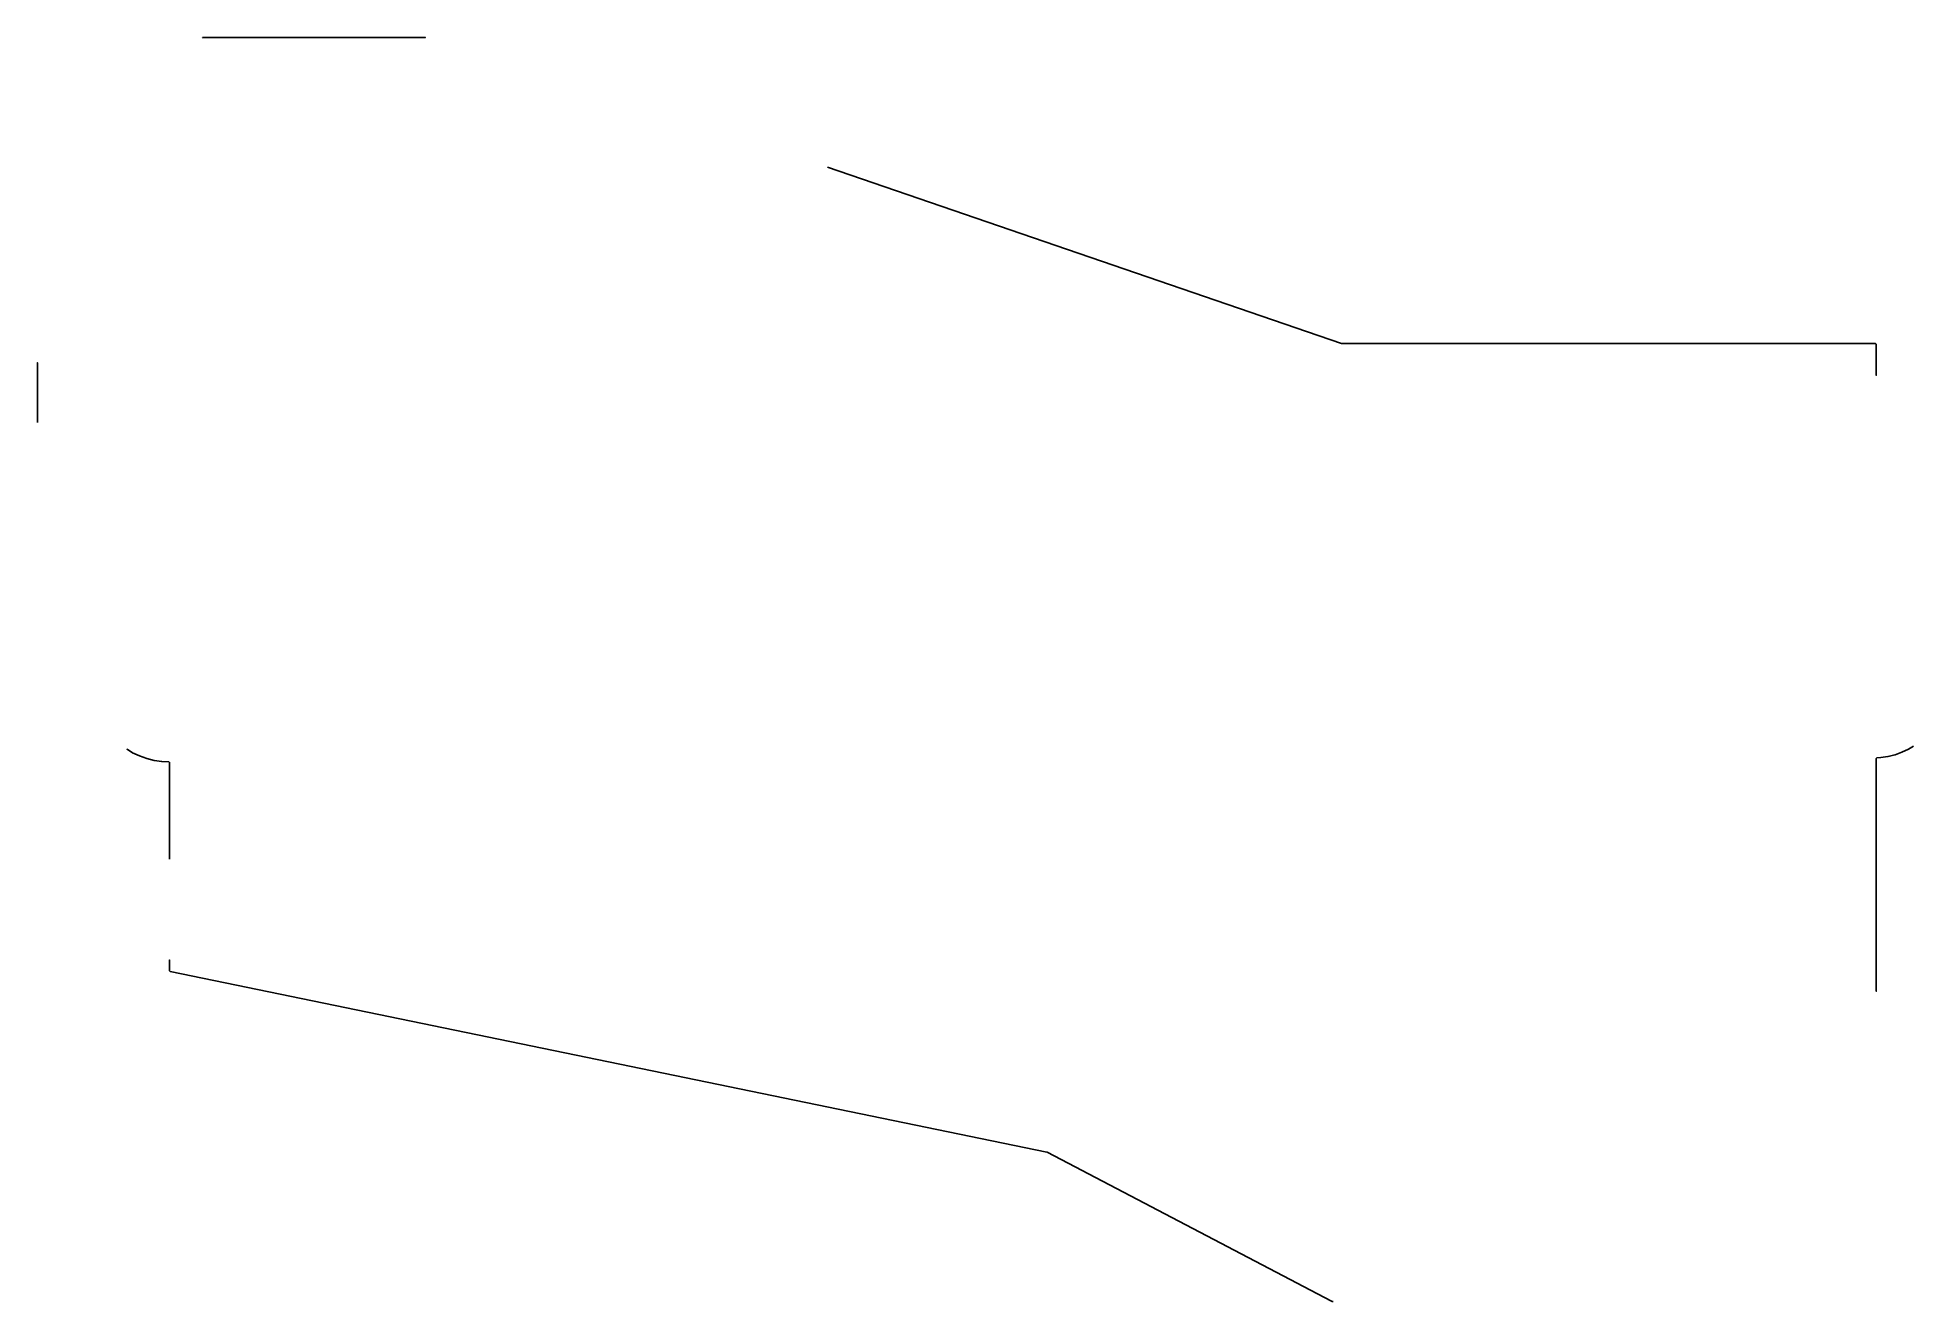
# Model space of a CAD drawing. Header units: millimetres. Extents: x -3.14 to -0.07, y -0.8 to 1.26.
import ezdxf

# ---------------------------------------------------------------- set-up
doc = ezdxf.new("R2010")
doc.units = ezdxf.units.MM
for name, color, linetype in [('000_rigid', 7, 'Continuous'), ('001_adhesive', 7, 'Continuous'), ('002_rigid', 7, 'Continuous'), ('003_adhesive', 7, 'Continuous'), ('004_flexible', 7, 'Continuous'), ('005_adhesive', 7, 'Continuous'), ('006_rigid', 7, 'Continuous'), ('007_adhesive', 7, 'Continuous'), ('008_rigid', 7, 'Continuous')]:
    doc.layers.add(name, color=color, linetype=linetype)

msp = doc.modelspace()

# ---------------------------------------------------------------- linework, layer by layer
at = {"layer": '000_rigid'}
for points in [[(-2.874, 1.2645), (-2.5091, 1.2645), (-2.5091, 1.2644), (-2.874, 1.2644)], [(-1.8512, 1.0527), (-1.0104, 0.7643), (-1.0101, 0.7642), (-0.1367, 0.7642), (-0.1367, 0.7642), (-0.1367, 0.7642), (-0.1353, 0.7628), (-0.1352, 0.7628), (-0.1352, 0.7628), (-0.1352, 0.712), (-0.1353, 0.712), (-0.1353, 0.7628), (-0.1367, 0.7642), (-1.0101, 0.7642), (-1.0104, 0.7643), (-1.8512, 1.0527)], [(-3.1438, 0.6349), (-3.1438, 0.7326), (-3.1438, 0.7326), (-3.1438, 0.6349)], [(-2.9278, -0.0795), (-2.9278, 0.0789), (-2.9287, 0.0799), (-2.9404, 0.0804), (-2.9404, 0.0804), (-2.9406, 0.0804), (-2.9406, 0.0804), (-2.9528, 0.0823), (-2.9528, 0.0823), (-2.953, 0.0823), (-2.953, 0.0823), (-2.965, 0.0853), (-2.965, 0.0853), (-2.9651, 0.0853), (-2.9651, 0.0853), (-2.9767, 0.0895), (-2.9767, 0.0895), (-2.9769, 0.0896), (-2.9769, 0.0896), (-2.9881, 0.0948), (-2.9881, 0.0948), (-2.9882, 0.0949), (-2.9882, 0.0949), (-2.9973, 0.1004), (-2.9973, 0.1004), (-2.9882, 0.0949), (-2.9881, 0.0949), (-2.9769, 0.0896), (-2.9767, 0.0895), (-2.9651, 0.0853), (-2.965, 0.0853), (-2.953, 0.0823), (-2.9528, 0.0823), (-2.9406, 0.0805), (-2.9404, 0.0804), (-2.9287, 0.0799), (-2.9278, 0.0789), (-2.9278, -0.0795)], [(-0.0744, 0.1055), (-0.0826, 0.1006), (-0.0826, 0.1006), (-0.0828, 0.1005), (-0.0828, 0.1005), (-0.0934, 0.0955), (-0.0934, 0.0955), (-0.0935, 0.0955), (-0.0935, 0.0955), (-0.1046, 0.0915), (-0.1046, 0.0915), (-0.1047, 0.0915), (-0.1047, 0.0915), (-0.1161, 0.0886), (-0.1161, 0.0886), (-0.1162, 0.0886), (-0.1162, 0.0886), (-0.1278, 0.0869), (-0.1278, 0.0869), (-0.128, 0.0868), (-0.128, 0.0868), (-0.1343, 0.0865), (-0.1352, 0.0855), (-0.1352, -0.2954), (-0.1353, -0.2954), (-0.1353, -0.1086), (-0.1353, 0.0855), (-0.1343, 0.0865), (-0.128, 0.0869), (-0.1278, 0.0869), (-0.1162, 0.0886), (-0.1161, 0.0886), (-0.1047, 0.0915), (-0.1046, 0.0915), (-0.0935, 0.0955), (-0.0934, 0.0955), (-0.0828, 0.1005), (-0.0827, 0.1006), (-0.0744, 0.1055)], [(-1.0238, -0.8026), (-1.0257, -0.8026), (-1.0257, -0.8026), (-1.0264, -0.8024), (-1.0264, -0.8024), (-1.4921, -0.5586), (-1.4924, -0.5585), (-2.9266, -0.2632), (-2.9266, -0.2632), (-2.9266, -0.2632), (-2.9278, -0.2618), (-2.9278, -0.2618), (-2.9278, -0.2618), (-2.9278, -0.244), (-2.9278, -0.244), (-2.9278, -0.2618), (-2.9266, -0.2632), (-1.4924, -0.5585), (-1.4921, -0.5586), (-1.0264, -0.8024), (-1.0257, -0.8026), (-1.0238, -0.8026)]]:
    msp.add_lwpolyline(points, close=True, dxfattribs=at)
at = {"layer": '001_adhesive'}
for points in [[(-2.874, 1.2645), (-2.5091, 1.2645), (-2.5091, 1.2644), (-2.874, 1.2644)], [(-1.8512, 1.0527), (-1.0104, 0.7643), (-1.0101, 0.7642), (-0.1367, 0.7642), (-0.1367, 0.7642), (-0.1367, 0.7642), (-0.1353, 0.7628), (-0.1352, 0.7628), (-0.1352, 0.7628), (-0.1352, 0.712), (-0.1353, 0.712), (-0.1353, 0.7628), (-0.1367, 0.7642), (-1.0101, 0.7642), (-1.0104, 0.7643), (-1.8512, 1.0527)], [(-3.1438, 0.6349), (-3.1438, 0.7326), (-3.1438, 0.7326), (-3.1438, 0.6349)], [(-2.9278, -0.0795), (-2.9278, 0.0789), (-2.9287, 0.0799), (-2.9404, 0.0804), (-2.9404, 0.0804), (-2.9406, 0.0804), (-2.9406, 0.0804), (-2.9528, 0.0823), (-2.9528, 0.0823), (-2.953, 0.0823), (-2.953, 0.0823), (-2.965, 0.0853), (-2.965, 0.0853), (-2.9651, 0.0853), (-2.9651, 0.0853), (-2.9767, 0.0895), (-2.9767, 0.0895), (-2.9769, 0.0896), (-2.9769, 0.0896), (-2.9881, 0.0948), (-2.9881, 0.0948), (-2.9882, 0.0949), (-2.9882, 0.0949), (-2.9973, 0.1004), (-2.9973, 0.1004), (-2.9882, 0.0949), (-2.9881, 0.0949), (-2.9769, 0.0896), (-2.9767, 0.0895), (-2.9651, 0.0853), (-2.965, 0.0853), (-2.953, 0.0823), (-2.9528, 0.0823), (-2.9406, 0.0805), (-2.9404, 0.0804), (-2.9287, 0.0799), (-2.9278, 0.0789), (-2.9278, -0.0795)], [(-0.0744, 0.1055), (-0.0826, 0.1006), (-0.0826, 0.1006), (-0.0828, 0.1005), (-0.0828, 0.1005), (-0.0934, 0.0955), (-0.0934, 0.0955), (-0.0935, 0.0955), (-0.0935, 0.0955), (-0.1046, 0.0915), (-0.1046, 0.0915), (-0.1047, 0.0915), (-0.1047, 0.0915), (-0.1161, 0.0886), (-0.1161, 0.0886), (-0.1162, 0.0886), (-0.1162, 0.0886), (-0.1278, 0.0869), (-0.1278, 0.0869), (-0.128, 0.0868), (-0.128, 0.0868), (-0.1343, 0.0865), (-0.1352, 0.0855), (-0.1352, -0.2954), (-0.1353, -0.2954), (-0.1353, -0.1086), (-0.1353, 0.0855), (-0.1343, 0.0865), (-0.128, 0.0869), (-0.1278, 0.0869), (-0.1162, 0.0886), (-0.1161, 0.0886), (-0.1047, 0.0915), (-0.1046, 0.0915), (-0.0935, 0.0955), (-0.0934, 0.0955), (-0.0828, 0.1005), (-0.0827, 0.1006), (-0.0744, 0.1055)], [(-1.0238, -0.8026), (-1.0257, -0.8026), (-1.0257, -0.8026), (-1.0264, -0.8024), (-1.0264, -0.8024), (-1.4921, -0.5586), (-1.4924, -0.5585), (-2.9266, -0.2632), (-2.9266, -0.2632), (-2.9266, -0.2632), (-2.9278, -0.2618), (-2.9278, -0.2618), (-2.9278, -0.2618), (-2.9278, -0.244), (-2.9278, -0.244), (-2.9278, -0.2618), (-2.9266, -0.2632), (-1.4924, -0.5585), (-1.4921, -0.5586), (-1.0264, -0.8024), (-1.0257, -0.8026), (-1.0238, -0.8026)]]:
    msp.add_lwpolyline(points, close=True, dxfattribs=at)
at = {"layer": '002_rigid'}
for points in [[(-2.874, 1.2645), (-2.5091, 1.2645), (-2.5091, 1.2644), (-2.874, 1.2644)], [(-1.8512, 1.0527), (-1.0104, 0.7643), (-1.0101, 0.7642), (-0.1367, 0.7642), (-0.1367, 0.7642), (-0.1367, 0.7642), (-0.1353, 0.7628), (-0.1352, 0.7628), (-0.1352, 0.7628), (-0.1352, 0.712), (-0.1353, 0.712), (-0.1353, 0.7628), (-0.1367, 0.7642), (-1.0101, 0.7642), (-1.0104, 0.7643), (-1.8512, 1.0527)], [(-3.1438, 0.6349), (-3.1438, 0.7326), (-3.1438, 0.7326), (-3.1438, 0.6349)], [(-2.9278, -0.0795), (-2.9278, 0.0789), (-2.9287, 0.0799), (-2.9404, 0.0804), (-2.9404, 0.0804), (-2.9406, 0.0804), (-2.9406, 0.0804), (-2.9528, 0.0823), (-2.9528, 0.0823), (-2.953, 0.0823), (-2.953, 0.0823), (-2.965, 0.0853), (-2.965, 0.0853), (-2.9651, 0.0853), (-2.9651, 0.0853), (-2.9767, 0.0895), (-2.9767, 0.0895), (-2.9769, 0.0896), (-2.9769, 0.0896), (-2.9881, 0.0948), (-2.9881, 0.0948), (-2.9882, 0.0949), (-2.9882, 0.0949), (-2.9973, 0.1004), (-2.9973, 0.1004), (-2.9882, 0.0949), (-2.9881, 0.0949), (-2.9769, 0.0896), (-2.9767, 0.0895), (-2.9651, 0.0853), (-2.965, 0.0853), (-2.953, 0.0823), (-2.9528, 0.0823), (-2.9406, 0.0805), (-2.9404, 0.0804), (-2.9287, 0.0799), (-2.9278, 0.0789), (-2.9278, -0.0795)], [(-0.0744, 0.1055), (-0.0826, 0.1006), (-0.0826, 0.1006), (-0.0828, 0.1005), (-0.0828, 0.1005), (-0.0934, 0.0955), (-0.0934, 0.0955), (-0.0935, 0.0955), (-0.0935, 0.0955), (-0.1046, 0.0915), (-0.1046, 0.0915), (-0.1047, 0.0915), (-0.1047, 0.0915), (-0.1161, 0.0886), (-0.1161, 0.0886), (-0.1162, 0.0886), (-0.1162, 0.0886), (-0.1278, 0.0869), (-0.1278, 0.0869), (-0.128, 0.0868), (-0.128, 0.0868), (-0.1343, 0.0865), (-0.1352, 0.0855), (-0.1352, -0.2954), (-0.1353, -0.2954), (-0.1353, -0.1086), (-0.1353, 0.0855), (-0.1343, 0.0865), (-0.128, 0.0869), (-0.1278, 0.0869), (-0.1162, 0.0886), (-0.1161, 0.0886), (-0.1047, 0.0915), (-0.1046, 0.0915), (-0.0935, 0.0955), (-0.0934, 0.0955), (-0.0828, 0.1005), (-0.0827, 0.1006), (-0.0744, 0.1055)], [(-1.0238, -0.8026), (-1.0257, -0.8026), (-1.0257, -0.8026), (-1.0264, -0.8024), (-1.0264, -0.8024), (-1.4921, -0.5586), (-1.4924, -0.5585), (-2.9266, -0.2632), (-2.9266, -0.2632), (-2.9266, -0.2632), (-2.9278, -0.2618), (-2.9278, -0.2618), (-2.9278, -0.2618), (-2.9278, -0.244), (-2.9278, -0.244), (-2.9278, -0.2618), (-2.9266, -0.2632), (-1.4924, -0.5585), (-1.4921, -0.5586), (-1.0264, -0.8024), (-1.0257, -0.8026), (-1.0238, -0.8026)]]:
    msp.add_lwpolyline(points, close=True, dxfattribs=at)
at = {"layer": '003_adhesive'}
for points in [[(-2.874, 1.2645), (-2.5091, 1.2645), (-2.5091, 1.2644), (-2.874, 1.2644)], [(-1.8512, 1.0527), (-1.0104, 0.7643), (-1.0101, 0.7642), (-0.1367, 0.7642), (-0.1367, 0.7642), (-0.1367, 0.7642), (-0.1353, 0.7628), (-0.1352, 0.7628), (-0.1352, 0.7628), (-0.1352, 0.712), (-0.1353, 0.712), (-0.1353, 0.7628), (-0.1367, 0.7642), (-1.0101, 0.7642), (-1.0104, 0.7643), (-1.8512, 1.0527)], [(-3.1438, 0.6349), (-3.1438, 0.7326), (-3.1438, 0.7326), (-3.1438, 0.6349)], [(-2.9278, -0.0795), (-2.9278, 0.0789), (-2.9287, 0.0799), (-2.9404, 0.0804), (-2.9404, 0.0804), (-2.9406, 0.0804), (-2.9406, 0.0804), (-2.9528, 0.0823), (-2.9528, 0.0823), (-2.953, 0.0823), (-2.953, 0.0823), (-2.965, 0.0853), (-2.965, 0.0853), (-2.9651, 0.0853), (-2.9651, 0.0853), (-2.9767, 0.0895), (-2.9767, 0.0895), (-2.9769, 0.0896), (-2.9769, 0.0896), (-2.9881, 0.0948), (-2.9881, 0.0948), (-2.9882, 0.0949), (-2.9882, 0.0949), (-2.9973, 0.1004), (-2.9973, 0.1004), (-2.9882, 0.0949), (-2.9881, 0.0949), (-2.9769, 0.0896), (-2.9767, 0.0895), (-2.9651, 0.0853), (-2.965, 0.0853), (-2.953, 0.0823), (-2.9528, 0.0823), (-2.9406, 0.0805), (-2.9404, 0.0804), (-2.9287, 0.0799), (-2.9278, 0.0789), (-2.9278, -0.0795)], [(-0.0744, 0.1055), (-0.0826, 0.1006), (-0.0826, 0.1006), (-0.0828, 0.1005), (-0.0828, 0.1005), (-0.0934, 0.0955), (-0.0934, 0.0955), (-0.0935, 0.0955), (-0.0935, 0.0955), (-0.1046, 0.0915), (-0.1046, 0.0915), (-0.1047, 0.0915), (-0.1047, 0.0915), (-0.1161, 0.0886), (-0.1161, 0.0886), (-0.1162, 0.0886), (-0.1162, 0.0886), (-0.1278, 0.0869), (-0.1278, 0.0869), (-0.128, 0.0868), (-0.128, 0.0868), (-0.1343, 0.0865), (-0.1352, 0.0855), (-0.1352, -0.2954), (-0.1353, -0.2954), (-0.1353, -0.1086), (-0.1353, 0.0855), (-0.1343, 0.0865), (-0.128, 0.0869), (-0.1278, 0.0869), (-0.1162, 0.0886), (-0.1161, 0.0886), (-0.1047, 0.0915), (-0.1046, 0.0915), (-0.0935, 0.0955), (-0.0934, 0.0955), (-0.0828, 0.1005), (-0.0827, 0.1006), (-0.0744, 0.1055)], [(-1.0238, -0.8026), (-1.0257, -0.8026), (-1.0257, -0.8026), (-1.0264, -0.8024), (-1.0264, -0.8024), (-1.4921, -0.5586), (-1.4924, -0.5585), (-2.9266, -0.2632), (-2.9266, -0.2632), (-2.9266, -0.2632), (-2.9278, -0.2618), (-2.9278, -0.2618), (-2.9278, -0.2618), (-2.9278, -0.244), (-2.9278, -0.244), (-2.9278, -0.2618), (-2.9266, -0.2632), (-1.4924, -0.5585), (-1.4921, -0.5586), (-1.0264, -0.8024), (-1.0257, -0.8026), (-1.0238, -0.8026)]]:
    msp.add_lwpolyline(points, close=True, dxfattribs=at)
at = {"layer": '004_flexible'}
for points in [[(-2.874, 1.2645), (-2.5091, 1.2645), (-2.5091, 1.2644), (-2.874, 1.2644)], [(-1.8512, 1.0527), (-1.0104, 0.7643), (-1.0101, 0.7642), (-0.1367, 0.7642), (-0.1367, 0.7642), (-0.1367, 0.7642), (-0.1353, 0.7628), (-0.1352, 0.7628), (-0.1352, 0.7628), (-0.1352, 0.712), (-0.1353, 0.712), (-0.1353, 0.7628), (-0.1367, 0.7642), (-1.0101, 0.7642), (-1.0104, 0.7643), (-1.8512, 1.0527)], [(-3.1438, 0.6349), (-3.1438, 0.7326), (-3.1438, 0.7326), (-3.1438, 0.6349)], [(-2.9278, -0.0795), (-2.9278, 0.0789), (-2.9287, 0.0799), (-2.9404, 0.0804), (-2.9404, 0.0804), (-2.9406, 0.0804), (-2.9406, 0.0804), (-2.9528, 0.0823), (-2.9528, 0.0823), (-2.953, 0.0823), (-2.953, 0.0823), (-2.965, 0.0853), (-2.965, 0.0853), (-2.9651, 0.0853), (-2.9651, 0.0853), (-2.9767, 0.0895), (-2.9767, 0.0895), (-2.9769, 0.0896), (-2.9769, 0.0896), (-2.9881, 0.0948), (-2.9881, 0.0948), (-2.9882, 0.0949), (-2.9882, 0.0949), (-2.9973, 0.1004), (-2.9973, 0.1004), (-2.9882, 0.0949), (-2.9881, 0.0949), (-2.9769, 0.0896), (-2.9767, 0.0895), (-2.9651, 0.0853), (-2.965, 0.0853), (-2.953, 0.0823), (-2.9528, 0.0823), (-2.9406, 0.0805), (-2.9404, 0.0804), (-2.9287, 0.0799), (-2.9278, 0.0789), (-2.9278, -0.0795)], [(-0.0744, 0.1055), (-0.0826, 0.1006), (-0.0826, 0.1006), (-0.0828, 0.1005), (-0.0828, 0.1005), (-0.0934, 0.0955), (-0.0934, 0.0955), (-0.0935, 0.0955), (-0.0935, 0.0955), (-0.1046, 0.0915), (-0.1046, 0.0915), (-0.1047, 0.0915), (-0.1047, 0.0915), (-0.1161, 0.0886), (-0.1161, 0.0886), (-0.1162, 0.0886), (-0.1162, 0.0886), (-0.1278, 0.0869), (-0.1278, 0.0869), (-0.128, 0.0868), (-0.128, 0.0868), (-0.1343, 0.0865), (-0.1352, 0.0855), (-0.1352, -0.2954), (-0.1353, -0.2954), (-0.1353, -0.1086), (-0.1353, 0.0855), (-0.1343, 0.0865), (-0.128, 0.0869), (-0.1278, 0.0869), (-0.1162, 0.0886), (-0.1161, 0.0886), (-0.1047, 0.0915), (-0.1046, 0.0915), (-0.0935, 0.0955), (-0.0934, 0.0955), (-0.0828, 0.1005), (-0.0827, 0.1006), (-0.0744, 0.1055)], [(-1.0238, -0.8026), (-1.0257, -0.8026), (-1.0257, -0.8026), (-1.0264, -0.8024), (-1.0264, -0.8024), (-1.4921, -0.5586), (-1.4924, -0.5585), (-2.9266, -0.2632), (-2.9266, -0.2632), (-2.9266, -0.2632), (-2.9278, -0.2618), (-2.9278, -0.2618), (-2.9278, -0.2618), (-2.9278, -0.244), (-2.9278, -0.244), (-2.9278, -0.2618), (-2.9266, -0.2632), (-1.4924, -0.5585), (-1.4921, -0.5586), (-1.0264, -0.8024), (-1.0257, -0.8026), (-1.0238, -0.8026)]]:
    msp.add_lwpolyline(points, close=True, dxfattribs=at)
at = {"layer": '005_adhesive'}
for points in [[(-2.874, 1.2645), (-2.5091, 1.2645), (-2.5091, 1.2644), (-2.874, 1.2644)], [(-1.8512, 1.0527), (-1.0104, 0.7643), (-1.0101, 0.7642), (-0.1367, 0.7642), (-0.1367, 0.7642), (-0.1367, 0.7642), (-0.1353, 0.7628), (-0.1352, 0.7628), (-0.1352, 0.7628), (-0.1352, 0.712), (-0.1353, 0.712), (-0.1353, 0.7628), (-0.1367, 0.7642), (-1.0101, 0.7642), (-1.0104, 0.7643), (-1.8512, 1.0527)], [(-3.1438, 0.6349), (-3.1438, 0.7326), (-3.1438, 0.7326), (-3.1438, 0.6349)], [(-2.9278, -0.0795), (-2.9278, 0.0789), (-2.9287, 0.0799), (-2.9404, 0.0804), (-2.9404, 0.0804), (-2.9406, 0.0804), (-2.9406, 0.0804), (-2.9528, 0.0823), (-2.9528, 0.0823), (-2.953, 0.0823), (-2.953, 0.0823), (-2.965, 0.0853), (-2.965, 0.0853), (-2.9651, 0.0853), (-2.9651, 0.0853), (-2.9767, 0.0895), (-2.9767, 0.0895), (-2.9769, 0.0896), (-2.9769, 0.0896), (-2.9881, 0.0948), (-2.9881, 0.0948), (-2.9882, 0.0949), (-2.9882, 0.0949), (-2.9973, 0.1004), (-2.9973, 0.1004), (-2.9882, 0.0949), (-2.9881, 0.0949), (-2.9769, 0.0896), (-2.9767, 0.0895), (-2.9651, 0.0853), (-2.965, 0.0853), (-2.953, 0.0823), (-2.9528, 0.0823), (-2.9406, 0.0805), (-2.9404, 0.0804), (-2.9287, 0.0799), (-2.9278, 0.0789), (-2.9278, -0.0795)], [(-0.0744, 0.1055), (-0.0826, 0.1006), (-0.0826, 0.1006), (-0.0828, 0.1005), (-0.0828, 0.1005), (-0.0934, 0.0955), (-0.0934, 0.0955), (-0.0935, 0.0955), (-0.0935, 0.0955), (-0.1046, 0.0915), (-0.1046, 0.0915), (-0.1047, 0.0915), (-0.1047, 0.0915), (-0.1161, 0.0886), (-0.1161, 0.0886), (-0.1162, 0.0886), (-0.1162, 0.0886), (-0.1278, 0.0869), (-0.1278, 0.0869), (-0.128, 0.0868), (-0.128, 0.0868), (-0.1343, 0.0865), (-0.1352, 0.0855), (-0.1352, -0.2954), (-0.1353, -0.2954), (-0.1353, -0.1086), (-0.1353, 0.0855), (-0.1343, 0.0865), (-0.128, 0.0869), (-0.1278, 0.0869), (-0.1162, 0.0886), (-0.1161, 0.0886), (-0.1047, 0.0915), (-0.1046, 0.0915), (-0.0935, 0.0955), (-0.0934, 0.0955), (-0.0828, 0.1005), (-0.0827, 0.1006), (-0.0744, 0.1055)], [(-1.0238, -0.8026), (-1.0257, -0.8026), (-1.0257, -0.8026), (-1.0264, -0.8024), (-1.0264, -0.8024), (-1.4921, -0.5586), (-1.4924, -0.5585), (-2.9266, -0.2632), (-2.9266, -0.2632), (-2.9266, -0.2632), (-2.9278, -0.2618), (-2.9278, -0.2618), (-2.9278, -0.2618), (-2.9278, -0.244), (-2.9278, -0.244), (-2.9278, -0.2618), (-2.9266, -0.2632), (-1.4924, -0.5585), (-1.4921, -0.5586), (-1.0264, -0.8024), (-1.0257, -0.8026), (-1.0238, -0.8026)]]:
    msp.add_lwpolyline(points, close=True, dxfattribs=at)
at = {"layer": '006_rigid'}
for points in [[(-2.874, 1.2645), (-2.5091, 1.2645), (-2.5091, 1.2644), (-2.874, 1.2644)], [(-1.8512, 1.0527), (-1.0104, 0.7643), (-1.0101, 0.7642), (-0.1367, 0.7642), (-0.1367, 0.7642), (-0.1367, 0.7642), (-0.1353, 0.7628), (-0.1352, 0.7628), (-0.1352, 0.7628), (-0.1352, 0.712), (-0.1353, 0.712), (-0.1353, 0.7628), (-0.1367, 0.7642), (-1.0101, 0.7642), (-1.0104, 0.7643), (-1.8512, 1.0527)], [(-3.1438, 0.6349), (-3.1438, 0.7326), (-3.1438, 0.7326), (-3.1438, 0.6349)], [(-2.9278, -0.0795), (-2.9278, 0.0789), (-2.9287, 0.0799), (-2.9404, 0.0804), (-2.9404, 0.0804), (-2.9406, 0.0804), (-2.9406, 0.0804), (-2.9528, 0.0823), (-2.9528, 0.0823), (-2.953, 0.0823), (-2.953, 0.0823), (-2.965, 0.0853), (-2.965, 0.0853), (-2.9651, 0.0853), (-2.9651, 0.0853), (-2.9767, 0.0895), (-2.9767, 0.0895), (-2.9769, 0.0896), (-2.9769, 0.0896), (-2.9881, 0.0948), (-2.9881, 0.0948), (-2.9882, 0.0949), (-2.9882, 0.0949), (-2.9973, 0.1004), (-2.9973, 0.1004), (-2.9882, 0.0949), (-2.9881, 0.0949), (-2.9769, 0.0896), (-2.9767, 0.0895), (-2.9651, 0.0853), (-2.965, 0.0853), (-2.953, 0.0823), (-2.9528, 0.0823), (-2.9406, 0.0805), (-2.9404, 0.0804), (-2.9287, 0.0799), (-2.9278, 0.0789), (-2.9278, -0.0795)], [(-0.0744, 0.1055), (-0.0826, 0.1006), (-0.0826, 0.1006), (-0.0828, 0.1005), (-0.0828, 0.1005), (-0.0934, 0.0955), (-0.0934, 0.0955), (-0.0935, 0.0955), (-0.0935, 0.0955), (-0.1046, 0.0915), (-0.1046, 0.0915), (-0.1047, 0.0915), (-0.1047, 0.0915), (-0.1161, 0.0886), (-0.1161, 0.0886), (-0.1162, 0.0886), (-0.1162, 0.0886), (-0.1278, 0.0869), (-0.1278, 0.0869), (-0.128, 0.0868), (-0.128, 0.0868), (-0.1343, 0.0865), (-0.1352, 0.0855), (-0.1352, -0.2954), (-0.1353, -0.2954), (-0.1353, -0.1086), (-0.1353, 0.0855), (-0.1343, 0.0865), (-0.128, 0.0869), (-0.1278, 0.0869), (-0.1162, 0.0886), (-0.1161, 0.0886), (-0.1047, 0.0915), (-0.1046, 0.0915), (-0.0935, 0.0955), (-0.0934, 0.0955), (-0.0828, 0.1005), (-0.0827, 0.1006), (-0.0744, 0.1055)], [(-1.0238, -0.8026), (-1.0257, -0.8026), (-1.0257, -0.8026), (-1.0264, -0.8024), (-1.0264, -0.8024), (-1.4921, -0.5586), (-1.4924, -0.5585), (-2.9266, -0.2632), (-2.9266, -0.2632), (-2.9266, -0.2632), (-2.9278, -0.2618), (-2.9278, -0.2618), (-2.9278, -0.2618), (-2.9278, -0.244), (-2.9278, -0.244), (-2.9278, -0.2618), (-2.9266, -0.2632), (-1.4924, -0.5585), (-1.4921, -0.5586), (-1.0264, -0.8024), (-1.0257, -0.8026), (-1.0238, -0.8026)]]:
    msp.add_lwpolyline(points, close=True, dxfattribs=at)
at = {"layer": '007_adhesive'}
for points in [[(-2.874, 1.2645), (-2.5091, 1.2645), (-2.5091, 1.2644), (-2.874, 1.2644)], [(-1.8512, 1.0527), (-1.0104, 0.7643), (-1.0101, 0.7642), (-0.1367, 0.7642), (-0.1367, 0.7642), (-0.1367, 0.7642), (-0.1353, 0.7628), (-0.1352, 0.7628), (-0.1352, 0.7628), (-0.1352, 0.712), (-0.1353, 0.712), (-0.1353, 0.7628), (-0.1367, 0.7642), (-1.0101, 0.7642), (-1.0104, 0.7643), (-1.8512, 1.0527)], [(-3.1438, 0.6349), (-3.1438, 0.7326), (-3.1438, 0.7326), (-3.1438, 0.6349)], [(-2.9278, -0.0795), (-2.9278, 0.0789), (-2.9287, 0.0799), (-2.9404, 0.0804), (-2.9404, 0.0804), (-2.9406, 0.0804), (-2.9406, 0.0804), (-2.9528, 0.0823), (-2.9528, 0.0823), (-2.953, 0.0823), (-2.953, 0.0823), (-2.965, 0.0853), (-2.965, 0.0853), (-2.9651, 0.0853), (-2.9651, 0.0853), (-2.9767, 0.0895), (-2.9767, 0.0895), (-2.9769, 0.0896), (-2.9769, 0.0896), (-2.9881, 0.0948), (-2.9881, 0.0948), (-2.9882, 0.0949), (-2.9882, 0.0949), (-2.9973, 0.1004), (-2.9973, 0.1004), (-2.9882, 0.0949), (-2.9881, 0.0949), (-2.9769, 0.0896), (-2.9767, 0.0895), (-2.9651, 0.0853), (-2.965, 0.0853), (-2.953, 0.0823), (-2.9528, 0.0823), (-2.9406, 0.0805), (-2.9404, 0.0804), (-2.9287, 0.0799), (-2.9278, 0.0789), (-2.9278, -0.0795)], [(-0.0744, 0.1055), (-0.0826, 0.1006), (-0.0826, 0.1006), (-0.0828, 0.1005), (-0.0828, 0.1005), (-0.0934, 0.0955), (-0.0934, 0.0955), (-0.0935, 0.0955), (-0.0935, 0.0955), (-0.1046, 0.0915), (-0.1046, 0.0915), (-0.1047, 0.0915), (-0.1047, 0.0915), (-0.1161, 0.0886), (-0.1161, 0.0886), (-0.1162, 0.0886), (-0.1162, 0.0886), (-0.1278, 0.0869), (-0.1278, 0.0869), (-0.128, 0.0868), (-0.128, 0.0868), (-0.1343, 0.0865), (-0.1352, 0.0855), (-0.1352, -0.2954), (-0.1353, -0.2954), (-0.1353, -0.1086), (-0.1353, 0.0855), (-0.1343, 0.0865), (-0.128, 0.0869), (-0.1278, 0.0869), (-0.1162, 0.0886), (-0.1161, 0.0886), (-0.1047, 0.0915), (-0.1046, 0.0915), (-0.0935, 0.0955), (-0.0934, 0.0955), (-0.0828, 0.1005), (-0.0827, 0.1006), (-0.0744, 0.1055)], [(-1.0238, -0.8026), (-1.0257, -0.8026), (-1.0257, -0.8026), (-1.0264, -0.8024), (-1.0264, -0.8024), (-1.4921, -0.5586), (-1.4924, -0.5585), (-2.9266, -0.2632), (-2.9266, -0.2632), (-2.9266, -0.2632), (-2.9278, -0.2618), (-2.9278, -0.2618), (-2.9278, -0.2618), (-2.9278, -0.244), (-2.9278, -0.244), (-2.9278, -0.2618), (-2.9266, -0.2632), (-1.4924, -0.5585), (-1.4921, -0.5586), (-1.0264, -0.8024), (-1.0257, -0.8026), (-1.0238, -0.8026)]]:
    msp.add_lwpolyline(points, close=True, dxfattribs=at)
at = {"layer": '008_rigid'}
for points in [[(-2.874, 1.2645), (-2.5091, 1.2645), (-2.5091, 1.2644), (-2.874, 1.2644)], [(-1.8512, 1.0527), (-1.0104, 0.7643), (-1.0101, 0.7642), (-0.1367, 0.7642), (-0.1367, 0.7642), (-0.1367, 0.7642), (-0.1353, 0.7628), (-0.1352, 0.7628), (-0.1352, 0.7628), (-0.1352, 0.712), (-0.1353, 0.712), (-0.1353, 0.7628), (-0.1367, 0.7642), (-1.0101, 0.7642), (-1.0104, 0.7643), (-1.8512, 1.0527)], [(-3.1438, 0.6349), (-3.1438, 0.7326), (-3.1438, 0.7326), (-3.1438, 0.6349)], [(-2.9278, -0.0795), (-2.9278, 0.0789), (-2.9287, 0.0799), (-2.9404, 0.0804), (-2.9404, 0.0804), (-2.9406, 0.0804), (-2.9406, 0.0804), (-2.9528, 0.0823), (-2.9528, 0.0823), (-2.953, 0.0823), (-2.953, 0.0823), (-2.965, 0.0853), (-2.965, 0.0853), (-2.9651, 0.0853), (-2.9651, 0.0853), (-2.9767, 0.0895), (-2.9767, 0.0895), (-2.9769, 0.0896), (-2.9769, 0.0896), (-2.9881, 0.0948), (-2.9881, 0.0948), (-2.9882, 0.0949), (-2.9882, 0.0949), (-2.9973, 0.1004), (-2.9973, 0.1004), (-2.9882, 0.0949), (-2.9881, 0.0949), (-2.9769, 0.0896), (-2.9767, 0.0895), (-2.9651, 0.0853), (-2.965, 0.0853), (-2.953, 0.0823), (-2.9528, 0.0823), (-2.9406, 0.0805), (-2.9404, 0.0804), (-2.9287, 0.0799), (-2.9278, 0.0789), (-2.9278, -0.0795)], [(-0.0744, 0.1055), (-0.0826, 0.1006), (-0.0826, 0.1006), (-0.0828, 0.1005), (-0.0828, 0.1005), (-0.0934, 0.0955), (-0.0934, 0.0955), (-0.0935, 0.0955), (-0.0935, 0.0955), (-0.1046, 0.0915), (-0.1046, 0.0915), (-0.1047, 0.0915), (-0.1047, 0.0915), (-0.1161, 0.0886), (-0.1161, 0.0886), (-0.1162, 0.0886), (-0.1162, 0.0886), (-0.1278, 0.0869), (-0.1278, 0.0869), (-0.128, 0.0868), (-0.128, 0.0868), (-0.1343, 0.0865), (-0.1352, 0.0855), (-0.1352, -0.2954), (-0.1353, -0.2954), (-0.1353, -0.1086), (-0.1353, 0.0855), (-0.1343, 0.0865), (-0.128, 0.0869), (-0.1278, 0.0869), (-0.1162, 0.0886), (-0.1161, 0.0886), (-0.1047, 0.0915), (-0.1046, 0.0915), (-0.0935, 0.0955), (-0.0934, 0.0955), (-0.0828, 0.1005), (-0.0827, 0.1006), (-0.0744, 0.1055)], [(-1.0238, -0.8026), (-1.0257, -0.8026), (-1.0257, -0.8026), (-1.0264, -0.8024), (-1.0264, -0.8024), (-1.4921, -0.5586), (-1.4924, -0.5585), (-2.9266, -0.2632), (-2.9266, -0.2632), (-2.9266, -0.2632), (-2.9278, -0.2618), (-2.9278, -0.2618), (-2.9278, -0.2618), (-2.9278, -0.244), (-2.9278, -0.244), (-2.9278, -0.2618), (-2.9266, -0.2632), (-1.4924, -0.5585), (-1.4921, -0.5586), (-1.0264, -0.8024), (-1.0257, -0.8026), (-1.0238, -0.8026)]]:
    msp.add_lwpolyline(points, close=True, dxfattribs=at)

doc.saveas('drawing.dxf')
